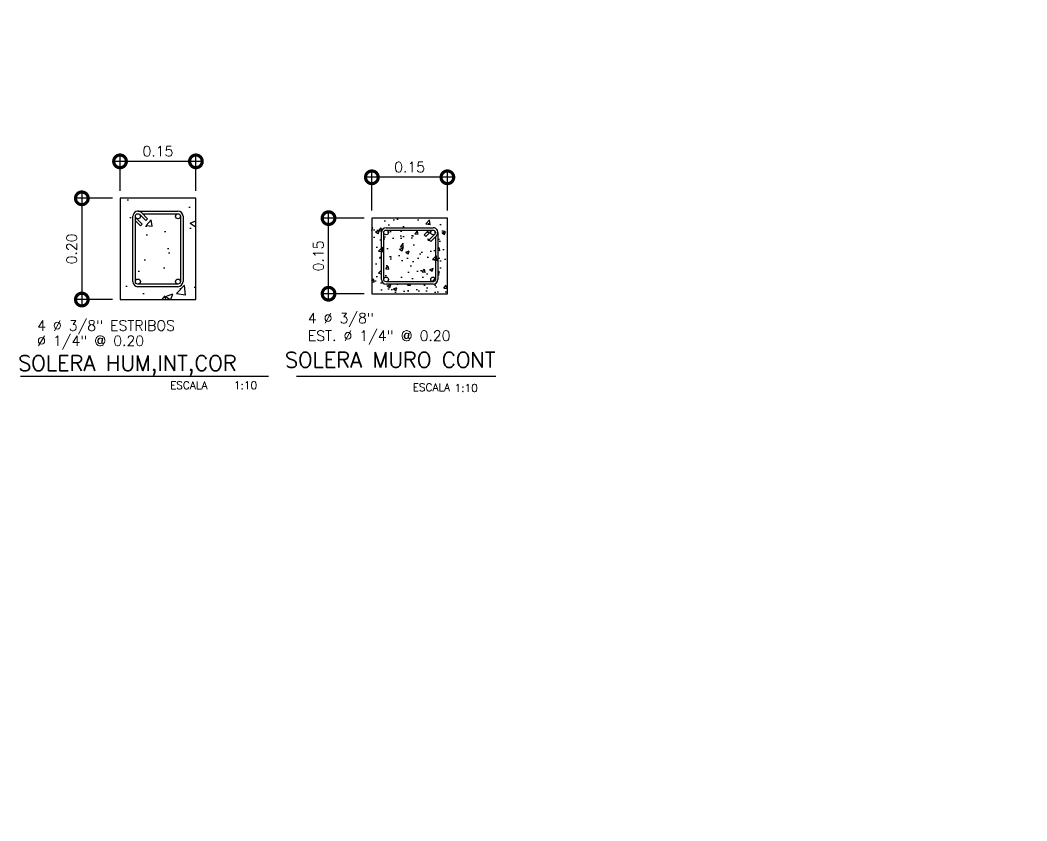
# Model space of a CAD drawing. Header units: inches. Extents: x -9 to 337, y -247 to 209.
# Drawn here: x 120.699 to 122.689, y -60.242 to -58.661 of the extents above; entities that cross this region are included whole.
import ezdxf

# ---------------------------------------------------------------- set-up
doc = ezdxf.new("R2010")
doc.units = ezdxf.units.IN
doc.header["$MEASUREMENT"] = 0
doc.header["$PDMODE"] = 34
for name, color, linetype in [('COL', 6, 'Continuous'), ('COTAS', 1, 'Continuous'), ('DE_COTAS', 1, 'Continuous'), ('DE_DETALLES', 4, 'Continuous'), ('DE_TEXTOS', 4, 'Continuous'), ('E_HATCH', 8, 'Continuous'), ('hatch', 167, 'Continuous')]:
    doc.layers.add(name, color=color, linetype=linetype)
doc.styles.add('NT_10', font='romans.shx', dxfattribs={"height": 0.0203})
doc.dimstyles.new('DD_10 G', dxfattribs={"dimtxt": 0.0203, "dimasz": 0.05, "dimexe": 0.015, "dimexo": 0.015, "dimgap": 0.01, "dimtad": 1, "dimzin": 0, "dimdsep": 46, "dimtxsty": 'NT_10', "dimblk": 'DOTSMALL', "dimcen": 0.09, "dimdle": 0.015, "dimclrd": 1, "dimclre": 1, "dimclrt": 2, "dimadec": 0, "dimazin": 0, "dimtfac": 1, "dimtofl": 0, "dimtmove": 2, "dimatfit": 3, "dimldrblk": 'COT2', "dimfxl": 1, "dimtolj": 1, "dimtzin": 0, "dimarcsym": 0})
pattern_1 = [(50, (-278.84232, -153.45075), (0.143452037, -0.012550427), [0.015, -0.165]), (355, (-278.84232, -153.45075), (-0.027750267, 0.150438427), [0.012, -0.132]), (100.4514, (-278.83037, -153.4518), (0.115701876, 0.13788791), [0.01274804, -0.14022842]), (46.1842, (-278.84232, -153.41075), (0.21344821, -0.0331038), [0.0225, -0.2475]), (96.6356, (-278.82453, -153.41351), (0.18693254, 0.19482357), [0.01912206, -0.2103426]), (351.1842, (-278.84232, -153.41075), (0.18693239, 0.19482372), [0.018, -0.198]), (21, (-278.82232, -153.42075), (0.11938141, -0.080523778), [0.015, -0.165]), (326, (-278.82232, -153.42075), (0.048663066, 0.14503001), [0.012, -0.132]), (71.4514, (-278.81237, -153.42746), (0.168044526, 0.0645061), [0.01274804, -0.14022842]), (37.5, (-278.84232, -153.450753), (0.002431971, 0.066578771), [0, -0.1304, 0, -0.134, 0, -0.1325]), (7.5, (-278.84232, -153.45075), (0.052613907, 0.078882342), [0, -0.0764, 0, -0.1274, 0, -0.0505]), (327.5, (-278.88692, -153.450753), (0.106764487, -0.004510974), [0, -0.05, 0, -0.156, 0, -0.207]), (317.5, (-278.90692, -153.45075), (0.116637234, 0.020020996), [0, -0.065, 0, -0.1036, 0, -0.147])]
pattern_2 = [(50, (-351.5674, 13.94932), (0.071726018, -0.0062752135), [0.0075, -0.0825]), (355, (-351.5674, 13.94932), (-0.013875133, 0.075219213), [0.006, -0.066]), (100.4514, (-351.561426, 13.9488), (0.057850938, 0.068943954), [0.006374019, -0.070114211]), (46.1842, (-351.5674, 13.96932), (0.106724105, -0.016551901), [0.01125, -0.12375]), (96.6356, (-351.55851, 13.96794), (0.09346627, 0.097411787), [0.00956103, -0.1051713]), (351.1842, (-351.5674, 13.96932), (0.093466195, 0.09741186), [0.009, -0.099]), (21, (-351.5574, 13.96432), (0.059690705, -0.040261889), [0.0075, -0.0825]), (326, (-351.5574, 13.96432), (0.024331533, 0.072515005), [0.006, -0.066]), (71.4514, (-351.55243, 13.96097), (0.084022263, 0.03225305), [0.006374019, -0.070114211]), (37.5, (-351.567403, 13.949322), (0.0012159855, 0.0332893854), [0, -0.0652, 0, -0.067, 0, -0.06625]), (7.5, (-351.567403, 13.949322), (0.0263069537, 0.0394411712), [0, -0.0382, 0, -0.0637, 0, -0.02525]), (327.5, (-351.589703, 13.949322), (0.0533822436, -0.0022554872), [0, -0.025, 0, -0.078, 0, -0.1035]), (317.5, (-351.599703, 13.94932), (0.058318617, 0.0100104982), [0, -0.0325, 0, -0.0518, 0, -0.0735])]

# ---------------------------------------------------------------- blocks, each defined once
blk = doc.blocks.new('_DotSmall')
at = {"color": 0, "linetype": 'ByBlock', "const_width": 0.5}
blk.add_lwpolyline([(-0.0625, 0, 1), (0.0625, 0, 1)], format="xyb", close=True, dxfattribs=at)
blk = doc.blocks.new('*D305')
at = {"layer": 'DE_COTAS', "color": 1, "lineweight": -2, "transparency": 16777216}
for p, q in [((120.8211, -58.9976), (120.8211, -59.2276)), ((120.8816, -59.0126), (120.8061, -59.0126)), ((120.8816, -59.2126), (120.8061, -59.2126))]:
    blk.add_line(p, q, dxfattribs=at)
at = {"layer": 'DEFPOINTS', "color": 0, "transparency": 16777216}
for p in [(120.8966, -59.0126), (120.8211, -59.2126), (120.8966, -59.2126)]:
    blk.add_point(p, dxfattribs=at)
at = {"layer": 'DE_COTAS', "color": 1, "lineweight": -2, "transparency": 16777216, "xscale": 0.05, "yscale": 0.05, "zscale": 0.05}
for p, rotation in [((120.8211, -59.0126), 90), ((120.8211, -59.2126), 270)]:
    blk.add_blockref('_DotSmall', p, dxfattribs=dict(at, rotation=rotation))
at = {"layer": 'DE_COTAS', "color": 2, "transparency": 16777216, "insert": (120.801, -59.1126), "char_height": 0.0203, "attachment_point": 5, "rotation": 90, "style": 'NT_10'}
blk.add_mtext('\\A1;0.20', dxfattribs=at)
blk = doc.blocks.new('COT2')
at = {"color": 9, "linetype": 'ByBlock'}
blk.add_line((-0.5, -0.5), (0.5, 0.5), dxfattribs=at)
blk.add_line((-1.164, 0), (1.164, 0))
blk = doc.blocks.new('*D306')
at = {"layer": 'DE_COTAS', "color": 1, "lineweight": -2, "transparency": 16777216}
for p, q in [((121.0616, -58.9396), (120.8816, -58.9396)), ((120.8966, -58.9976), (120.8966, -58.9246)), ((121.0466, -58.9976), (121.0466, -58.9246))]:
    blk.add_line(p, q, dxfattribs=at)
at = {"layer": 'DEFPOINTS', "color": 0, "transparency": 16777216}
for p in [(120.8966, -58.9396), (120.8966, -59.0126), (121.0466, -59.0126)]:
    blk.add_point(p, dxfattribs=at)
at = {"layer": 'DE_COTAS', "color": 1, "lineweight": -2, "transparency": 16777216, "xscale": 0.05, "yscale": 0.05, "zscale": 0.05, "rotation": 180}
blk.add_blockref('_DotSmall', (120.8966, -58.9396), dxfattribs=at)
at = {"layer": 'DE_COTAS', "color": 1, "lineweight": -2, "transparency": 16777216, "xscale": 0.05, "yscale": 0.05, "zscale": 0.05}
blk.add_blockref('_DotSmall', (121.0466, -58.9396), dxfattribs=at)
at = {"layer": 'DE_COTAS', "color": 2, "transparency": 16777216, "insert": (120.9716, -58.9195), "char_height": 0.0203, "attachment_point": 5, "style": 'NT_10'}
blk.add_mtext('\\A1;0.15', dxfattribs=at)
blk = doc.blocks.new('*D496')
at = {"layer": 'COTAS', "color": 1, "linetype": 'Continuous', "lineweight": -2, "transparency": 16777216}
for p, q in [((121.3944, -59.0368), (121.3944, -58.9561)), ((121.5437, -59.0368), (121.5437, -58.9561)), ((121.5587, -58.9711), (121.3794, -58.9711))]:
    blk.add_line(p, q, dxfattribs=at)
at = {"layer": 'DEFPOINTS', "color": 0, "linetype": 'Continuous', "transparency": 16777216}
for p in [(121.3944, -58.9711), (121.3944, -59.0518), (121.5437, -59.0518)]:
    blk.add_point(p, dxfattribs=at)
at = {"layer": 'COTAS', "color": 1, "linetype": 'Continuous', "lineweight": -2, "transparency": 16777216, "xscale": 0.05, "yscale": 0.05, "zscale": 0.05, "rotation": 180}
blk.add_blockref('_DotSmall', (121.3944, -58.9711), dxfattribs=at)
at = {"layer": 'COTAS', "color": 1, "linetype": 'Continuous', "lineweight": -2, "transparency": 16777216, "xscale": 0.05, "yscale": 0.05, "zscale": 0.05}
blk.add_blockref('_DotSmall', (121.5437, -58.9711), dxfattribs=at)
at = {"layer": 'COTAS', "color": 2, "linetype": 'Continuous', "transparency": 16777216, "insert": (121.469, -58.9509), "char_height": 0.0203, "attachment_point": 5, "style": 'NT_10'}
blk.add_mtext('\\A1;0.15', dxfattribs=at)
blk = doc.blocks.new('*D497')
at = {"layer": 'COTAS', "color": 1, "linetype": 'Continuous', "lineweight": -2, "transparency": 16777216}
for p, q in [((121.3088, -59.2161), (121.3088, -59.0368)), ((121.3794, -59.0518), (121.2938, -59.0518)), ((121.3794, -59.2011), (121.2938, -59.2011))]:
    blk.add_line(p, q, dxfattribs=at)
at = {"layer": 'DEFPOINTS', "color": 0, "linetype": 'Continuous', "transparency": 16777216}
for p in [(121.3088, -59.0518), (121.3944, -59.0518), (121.3944, -59.2011)]:
    blk.add_point(p, dxfattribs=at)
at = {"layer": 'COTAS', "color": 1, "linetype": 'Continuous', "lineweight": -2, "transparency": 16777216, "xscale": 0.05, "yscale": 0.05, "zscale": 0.05}
for p, rotation in [((121.3088, -59.0518), 90), ((121.3088, -59.2011), 270)]:
    blk.add_blockref('_DotSmall', p, dxfattribs=dict(at, rotation=rotation))
at = {"layer": 'COTAS', "color": 2, "linetype": 'Continuous', "transparency": 16777216, "insert": (121.2887, -59.1265), "char_height": 0.0203, "attachment_point": 5, "rotation": 90, "style": 'NT_10'}
blk.add_mtext('\\A1;0.15', dxfattribs=at)

msp = doc.modelspace()

# ---------------------------------------------------------------- hatches: boundary and pattern name
at = {"layer": 'E_HATCH', "linetype": 'Continuous'}
h = msp.add_hatch(dxfattribs=at)
h.set_pattern_fill('AR-CONC', color=256, scale=0.02, style=0)
h.set_pattern_definition(pattern_1)
h.paths.add_polyline_path([(121.0466, -59.0126), (120.8966, -59.0126), (120.8966, -59.2126), (121.0466, -59.2126)])
h.paths.add_polyline_path([(121.0212, -59.048), (121.0212, -59.1772, -0.414214), (121.0112, -59.1872), (120.932, -59.1872, -0.414214), (120.922, -59.1772), (120.922, -59.048, -0.414214), (120.932, -59.038), (121.0112, -59.038, -0.414214)], flags=16)
h.paths.add_polyline_path([(121.0162, -59.048), (121.0162, -59.1772, -0.414214), (121.0112, -59.1822), (120.932, -59.1822, -0.414214), (120.927, -59.1772), (120.927, -59.048, -0.668179), (120.9355, -59.0444), (120.9477, -59.0566), (120.9512, -59.053), (120.9411, -59.043), (121.0112, -59.043, -0.414214)], flags=0)
h.paths.add_polyline_path([(121.0162, -59.048, -1), (121.0062, -59.048, -0.414214), (121.0112, -59.043), (120.9411, -59.043), (120.9512, -59.053), (120.9477, -59.0566), (120.9355, -59.0444, -0.198912), (120.937, -59.048, -0.668179), (120.9285, -59.0515), (120.9406, -59.0636), (120.9371, -59.0672), (120.927, -59.0571), (120.927, -59.1772, -1), (120.937, -59.1772, -0.414214), (120.932, -59.1822), (121.0112, -59.1822, -0.414214), (121.0062, -59.1772, -1), (121.0162, -59.1772)], flags=0)
h = msp.add_hatch(dxfattribs=at)
h.set_pattern_fill('AR-CONC', color=256, scale=0.02, style=0)
h.set_pattern_definition(pattern_1)
h.paths.add_polyline_path([(121.0162, -59.048, -1), (121.0062, -59.048, -0.414214), (121.0112, -59.043), (120.9411, -59.043), (120.9512, -59.053), (120.9477, -59.0566), (120.9355, -59.0444, -0.198912), (120.937, -59.048, -0.668179), (120.9285, -59.0515), (120.9406, -59.0636), (120.9371, -59.0672), (120.927, -59.0571), (120.927, -59.1772, -1), (120.937, -59.1772, -0.414214), (120.932, -59.1822), (121.0112, -59.1822, -0.414214), (121.0062, -59.1772, -1), (121.0162, -59.1772)])
at = {"layer": 'hatch'}
h = msp.add_hatch(dxfattribs=at)
h.set_pattern_fill('AR-CONC', color=256, scale=0.01, style=0)
h.set_pattern_definition([(50, (-350.398313, 13.726147), (0.071726018, -0.0062752135), [0.0075, -0.0825]), (355, (-350.39831, 13.72615), (-0.013875133, 0.075219213), [0.006, -0.066]), (100.4514, (-350.392336, 13.725624), (0.057850938, 0.068943954), [0.006374019, -0.070114211]), (46.1842, (-350.39831, 13.74615), (0.106724105, -0.016551901), [0.01125, -0.12375]), (96.6356, (-350.38942, 13.74477), (0.09346627, 0.097411787), [0.00956103, -0.1051713]), (351.1842, (-350.39831, 13.74615), (0.093466195, 0.09741186), [0.009, -0.099]), (21, (-350.388313, 13.741147), (0.059690705, -0.040261889), [0.0075, -0.0825]), (326, (-350.38831, 13.74115), (0.024331533, 0.072515005), [0.006, -0.066]), (71.4514, (-350.38334, 13.73779), (0.084022263, 0.03225305), [0.006374019, -0.070114211]), (37.5, (-350.398313, 13.726147), (0.0012159855, 0.0332893854), [0, -0.0652, 0, -0.067, 0, -0.06625]), (7.5, (-350.398313, 13.726147), (0.0263069537, 0.0394411712), [0, -0.0382, 0, -0.0637, 0, -0.02525]), (327.5, (-350.420613, 13.726147), (0.0533822436, -0.0022554872), [0, -0.025, 0, -0.078, 0, -0.1035]), (317.5, (-350.430613, 13.726147), (0.058318617, 0.0100104982), [0, -0.0325, 0, -0.0518, 0, -0.0735])])
h.paths.add_polyline_path([(122.0595, -58.3594), (122.0595, -58.2101), (121.9102, -58.2101), (121.9102, -58.3594)])
h.paths.add_polyline_path([(122.6892, -59.3961, -0.414214), (122.6845, -59.4007), (122.5917, -59.4007, -0.414214), (122.587, -59.3961), (122.587, -59.3032, -0.570568), (122.5939, -59.2991), (122.5919, -59.298), (122.6732, -59.3428, -0.273425), (122.6756, -59.3468, -1), (122.6664, -59.3468, -0.570568), (122.6732, -59.3428), (122.5939, -59.2991, -0.273425), (122.5963, -59.3032, -1), (122.587, -59.3032), (122.587, -59.3961, -1), (122.5963, -59.3961, -0.414214), (122.5917, -59.4007), (122.6845, -59.4007, -0.414214), (122.6799, -59.3961, -1)], flags=17)
h.paths.add_polyline_path([(122.6732, -59.3428, -0.273425), (122.6756, -59.3468, -1), (122.6664, -59.3468, -0.333775), (122.6697, -59.3424), (122.6544, -59.3468), (122.6531, -59.3424), (122.6658, -59.3387), (122.5939, -59.2991, -0.273425), (122.5963, -59.3032, -1), (122.587, -59.3032), (122.587, -59.3961, -1), (122.5963, -59.3961, -0.414214), (122.5917, -59.4007), (122.6845, -59.4007, -0.414214), (122.6799, -59.3961, -1), (122.6892, -59.3961, -0.414214), (122.6845, -59.4007), (122.5917, -59.4007, -0.414214), (122.587, -59.3961), (122.587, -59.3032, -0.570568), (122.5939, -59.2991), (122.5919, -59.298)], flags=17)
h = msp.add_hatch(dxfattribs=at)
h.set_pattern_fill('AR-CONC', color=256, scale=0.01, style=0)
h.set_pattern_definition(pattern_2)
h.paths.add_polyline_path([(121.3944, -59.0518), (121.3944, -59.2011), (121.5437, -59.2011), (121.5437, -59.0518)])
h.paths.add_polyline_path([(121.5154, -59.0708, -0.414214), (121.5247, -59.08), (121.5247, -59.1729, -0.414214), (121.5154, -59.1822), (121.4226, -59.1822, -0.414214), (121.4133, -59.1729), (121.4133, -59.08, -0.414214), (121.4226, -59.0708)], flags=16)
h.paths.add_polyline_path([(121.5154, -59.0754, -0.414214), (121.5201, -59.08, -0.198912), (121.5187, -59.0833), (121.5074, -59.0946), (121.5107, -59.0979), (121.5201, -59.0885), (121.5201, -59.1729, -0.414214), (121.5154, -59.1775), (121.4226, -59.1775, -0.414214), (121.4179, -59.1729), (121.4179, -59.08, -0.414214), (121.4226, -59.0754)], flags=0)
h.paths.add_polyline_path([(121.4226, -59.0754, -0.414214), (121.4272, -59.08, -1), (121.4179, -59.08), (121.4179, -59.1729, -1), (121.4272, -59.1729, -0.414214), (121.4226, -59.1775), (121.5154, -59.1775, -0.414214), (121.5108, -59.1729, -1), (121.5201, -59.1729), (121.5201, -59.0885), (121.5107, -59.0979), (121.5074, -59.0946), (121.5187, -59.0833, -0.668179), (121.5108, -59.08, -0.198912), (121.5121, -59.0768), (121.5009, -59.088), (121.4976, -59.0848), (121.5069, -59.0754)], flags=0)
h = msp.add_hatch(dxfattribs=at)
h.set_pattern_fill('AR-CONC', color=256, scale=0.01, style=0)
h.set_pattern_definition([(50, (-350.91418, 12.884424), (0.071726018, -0.0062752135), [0.0075, -0.0825]), (355, (-350.91418, 12.884424), (-0.013875133, 0.075219213), [0.006, -0.066]), (100.4514, (-350.9082, 12.8839), (0.057850938, 0.068943954), [0.006374019, -0.070114211]), (46.1842, (-350.91418, 12.90442), (0.106724105, -0.016551901), [0.01125, -0.12375]), (96.6356, (-350.90529, 12.90304), (0.09346627, 0.097411787), [0.00956103, -0.1051713]), (351.1842, (-350.91418, 12.90442), (0.093466195, 0.09741186), [0.009, -0.099]), (21, (-350.90418, 12.899424), (0.059690705, -0.040261889), [0.0075, -0.0825]), (326, (-350.90418, 12.899424), (0.024331533, 0.072515005), [0.006, -0.066]), (71.4514, (-350.899206, 12.89607), (0.084022263, 0.03225305), [0.006374019, -0.070114211]), (37.5, (-350.91418, 12.884424), (0.0012159855, 0.0332893854), [0, -0.0652, 0, -0.067, 0, -0.06625]), (7.5, (-350.91418, 12.884424), (0.0263069537, 0.0394411712), [0, -0.0382, 0, -0.0637, 0, -0.02525]), (327.5, (-350.93648, 12.884424), (0.0533822436, -0.0022554872), [0, -0.025, 0, -0.078, 0, -0.1035]), (317.5, (-350.94648, 12.884424), (0.058318617, 0.0100104982), [0, -0.0325, 0, -0.0518, 0, -0.0735])])
h.paths.add_polyline_path([(121.5437, -59.2011), (121.5437, -59.0518), (121.3944, -59.0518), (121.3944, -59.2011)])
h.paths.add_polyline_path([(122.1733, -60.2378, -0.414214), (122.1687, -60.2424), (122.0758, -60.2424, -0.414214), (122.0712, -60.2378), (122.0712, -60.1449, -0.570568), (122.0781, -60.1409), (122.076, -60.1397), (122.1574, -60.1845, -0.273425), (122.1598, -60.1886, -1), (122.1505, -60.1886, -0.570568), (122.1574, -60.1845), (122.0781, -60.1409, -0.273425), (122.0805, -60.1449, -1), (122.0712, -60.1449), (122.0712, -60.2378, -1), (122.0805, -60.2378, -0.414214), (122.0758, -60.2424), (122.1687, -60.2424, -0.414214), (122.164, -60.2378, -1)], flags=17)
h.paths.add_polyline_path([(122.1574, -60.1845, -0.273425), (122.1598, -60.1886, -1), (122.1505, -60.1886, -0.333775), (122.1538, -60.1841), (122.1385, -60.1886), (122.1372, -60.1841), (122.1499, -60.1804), (122.0781, -60.1409, -0.273425), (122.0805, -60.1449, -1), (122.0712, -60.1449), (122.0712, -60.2378, -1), (122.0805, -60.2378, -0.414214), (122.0758, -60.2424), (122.1687, -60.2424, -0.414214), (122.164, -60.2378, -1), (122.1733, -60.2378, -0.414214), (122.1687, -60.2424), (122.0758, -60.2424, -0.414214), (122.0712, -60.2378), (122.0712, -60.1449, -0.570568), (122.0781, -60.1409), (122.076, -60.1397)], flags=17)
h = msp.add_hatch(dxfattribs=at)
h.set_pattern_fill('AR-CONC', color=256, scale=0.01, style=0)
h.set_pattern_definition(pattern_2)
h.paths.add_polyline_path([(121.4226, -59.0754, -0.414214), (121.4272, -59.08, -1), (121.4179, -59.08), (121.4179, -59.1729, -1), (121.4272, -59.1729, -0.414214), (121.4226, -59.1775), (121.5154, -59.1775, -0.414214), (121.5108, -59.1729, -1), (121.5201, -59.1729), (121.5201, -59.0885), (121.5107, -59.0979), (121.5074, -59.0946), (121.5187, -59.0833, -0.668179), (121.5108, -59.08, -0.198912), (121.5121, -59.0768), (121.5009, -59.088), (121.4976, -59.0848), (121.5069, -59.0754)])

# ---------------------------------------------------------------- linework, layer by layer
at = {"layer": 'COL', "color": 4}
for p, q in [((121.5437, -59.0518), (121.3944, -59.0518)), ((121.3944, -59.0518), (121.3944, -59.2011)), ((121.5437, -59.2011), (121.5437, -59.0518)), ((121.3944, -59.2011), (121.5437, -59.2011))]:
    msp.add_line(p, q, dxfattribs=at)
at = {"layer": 'COL', "color": 1}
for p, q in [((121.4133, -59.1729), (121.4133, -59.08)), ((121.4179, -59.1729), (121.4179, -59.08)), ((121.4226, -59.0708), (121.5154, -59.0708)), ((121.4226, -59.0754), (121.5154, -59.0754)), ((121.5069, -59.0754), (121.4976, -59.0848)), ((121.5121, -59.0768), (121.5009, -59.088)), ((121.5187, -59.0833), (121.5074, -59.0946)), ((121.5247, -59.08), (121.5247, -59.1729)), ((121.4976, -59.0848), (121.5009, -59.088)), ((121.5074, -59.0946), (121.5107, -59.0979)), ((121.522, -59.0866), (121.5107, -59.0979)), ((121.5201, -59.0885), (121.5201, -59.1729)), ((121.5154, -59.1775), (121.4226, -59.1775)), ((121.5154, -59.1822), (121.4226, -59.1822))]:
    msp.add_line(p, q, dxfattribs=at)
at = {"layer": 'COL', "color": 3}
for centre in [(121.4226, -59.08), (121.5154, -59.08), (121.4226, -59.1729), (121.5154, -59.1729)]:
    msp.add_circle(centre, 0.00464, dxfattribs=at)
at = {"layer": 'COL', "color": 1}
for centre, start, end in [((121.4226, -59.08), 90, 180), ((121.5154, -59.08), 315, 90), ((121.4226, -59.1729), 180, 270), ((121.5154, -59.1729), 270, 0)]:
    msp.add_arc(centre, 0.00929, start, end, dxfattribs=at)
at = {"layer": 'DE_DETALLES', "color": 1}
for p, q in [((120.932, -59.038), (121.0112, -59.038)), ((120.9391, -59.0409), (120.9512, -59.053)), ((120.9411, -59.043), (121.0112, -59.043)), ((120.922, -59.1772), (120.922, -59.048)), ((120.927, -59.1772), (120.927, -59.048)), ((120.927, -59.0571), (120.9371, -59.0672)), ((120.9285, -59.0515), (120.9406, -59.0636)), ((120.9355, -59.0444), (120.9477, -59.0566)), ((120.9371, -59.0672), (120.9406, -59.0636)), ((120.9477, -59.0566), (120.9512, -59.053)), ((121.0162, -59.048), (121.0162, -59.1772)), ((121.0212, -59.048), (121.0212, -59.1772)), ((121.0112, -59.1822), (120.932, -59.1822)), ((121.0112, -59.1872), (120.932, -59.1872))]:
    msp.add_line(p, q, dxfattribs=at)
at = {"layer": 'DE_DETALLES', "color": 4}
msp.add_lwpolyline([(120.8966, -59.0126), (120.8966, -59.2126), (121.0466, -59.2126), (121.0466, -59.0126)], close=True, dxfattribs=at)
at = {"layer": 'DE_DETALLES', "color": 2}
for centre in [(120.932, -59.048), (121.0112, -59.048), (120.932, -59.1772), (121.0112, -59.1772)]:
    msp.add_circle(centre, 0.005, dxfattribs=at)
at = {"layer": 'DE_DETALLES', "color": 1}
for centre, start, end in [((120.932, -59.048), 45, 180), ((121.0112, -59.048), 0, 90), ((120.932, -59.1772), 180, 270), ((121.0112, -59.1772), 270, 0)]:
    msp.add_arc(centre, 0.01, start, end, dxfattribs=at)
at = {"layer": 'DE_TEXTOS', "color": 1}
for p, q in [((120.7, -59.3639), (121.1899, -59.3639)), ((121.2454, -59.3639), (121.5721, -59.3639))]:
    msp.add_line(p, q, dxfattribs=at)
at = {"layer": 'DE_TEXTOS', "color": 6, "linetype": 'ByBlock'}
for p, q in [((120.9987, -59.3639), (121.1883, -59.3639)), ((121.5721, -59.3639), (121.6393, -59.3639))]:
    msp.add_line(p, q, dxfattribs=at)

# ---------------------------------------------------------------- texts
at = {"layer": 'COL', "color": 4, "linetype": 'ByBlock', "style": 'NT_10'}
for s, p in [('4 %%C 3/8" ', (121.2679, -59.2595)), ('EST. %%C 1/4" @ 0.20', (121.2679, -59.2943))]:
    msp.add_text(s, height=0.0203, dxfattribs=at).set_placement(p)
at = {"layer": 'COL', "color": 6, "linetype": 'ByBlock', "style": 'NT_10'}
msp.add_text('SOLERA MURO CONT', height=0.03045, dxfattribs=at).set_placement((121.2224, -59.3469))
at = {"layer": 'DE_TEXTOS', "color": 4, "linetype": 'ByBlock', "style": 'NT_10'}
for s, p in [('4 %%C 3/8" ESTRIBOS ', (120.7327, -59.2742)), ('%%C 1/4" @ 0.20', (120.7327, -59.3043))]:
    msp.add_text(s, height=0.0203, dxfattribs=at).set_placement(p)
at = {"layer": 'DE_TEXTOS', "color": 6, "linetype": 'ByBlock', "style": 'NT_10'}
msp.add_text('SOLERA HUM,INT,COR', height=0.03045, dxfattribs=at).set_placement((120.6952, -59.3533))
at = {"layer": 'DE_TEXTOS', "color": 1, "linetype": 'Continuous', "style": 'NT_10'}
for s, p in [('ESCALA', (120.9955, -59.3894)), ('1:10', (121.1218, -59.3896)), ('ESCALA', (121.4751, -59.3936)), ('1:10', (121.5581, -59.395))]:
    msp.add_text(s, height=0.01523, dxfattribs=at).set_placement(p)

# ---------------------------------------------------------------- dimensions: what is measured, and where the dimension line sits
at = {"layer": 'COTAS', "linetype": 'Continuous'}
for base, p1, angle, picture, middle in [((121.3944, -58.9711), (121.5437, -59.0518), 180, '*D496', (121.469, -58.9509)), ((121.3088, -59.0518), (121.3944, -59.2011), 90, '*D497', (121.2887, -59.1265))]:
    dim = msp.add_linear_dim(base=base, p1=p1, p2=(121.3944, -59.0518), angle=angle, dimstyle='DD_10 G', dxfattribs=at)
    dim.commit()
    dim.dimension.update_dxf_attribs({"geometry": picture, "text_midpoint": middle})
at = {"layer": 'DE_COTAS'}
dim = msp.add_linear_dim(base=(120.8966, -58.9396), p1=(121.0466, -59.0126), p2=(120.8966, -59.0126), dimstyle='DD_10 G', dxfattribs=at)
dim.commit()
dim.dimension.update_dxf_attribs({"geometry": '*D306', "text_midpoint": (120.9716, -58.9195)})
dim = msp.add_linear_dim(base=(120.8211, -59.2126), p1=(120.8966, -59.0126), p2=(120.8966, -59.2126), angle=270, dimstyle='DD_10 G', dxfattribs=at)
dim.commit()
dim.dimension.update_dxf_attribs({"geometry": '*D305', "text_midpoint": (120.801, -59.1126)})

doc.saveas('drawing.dxf')
